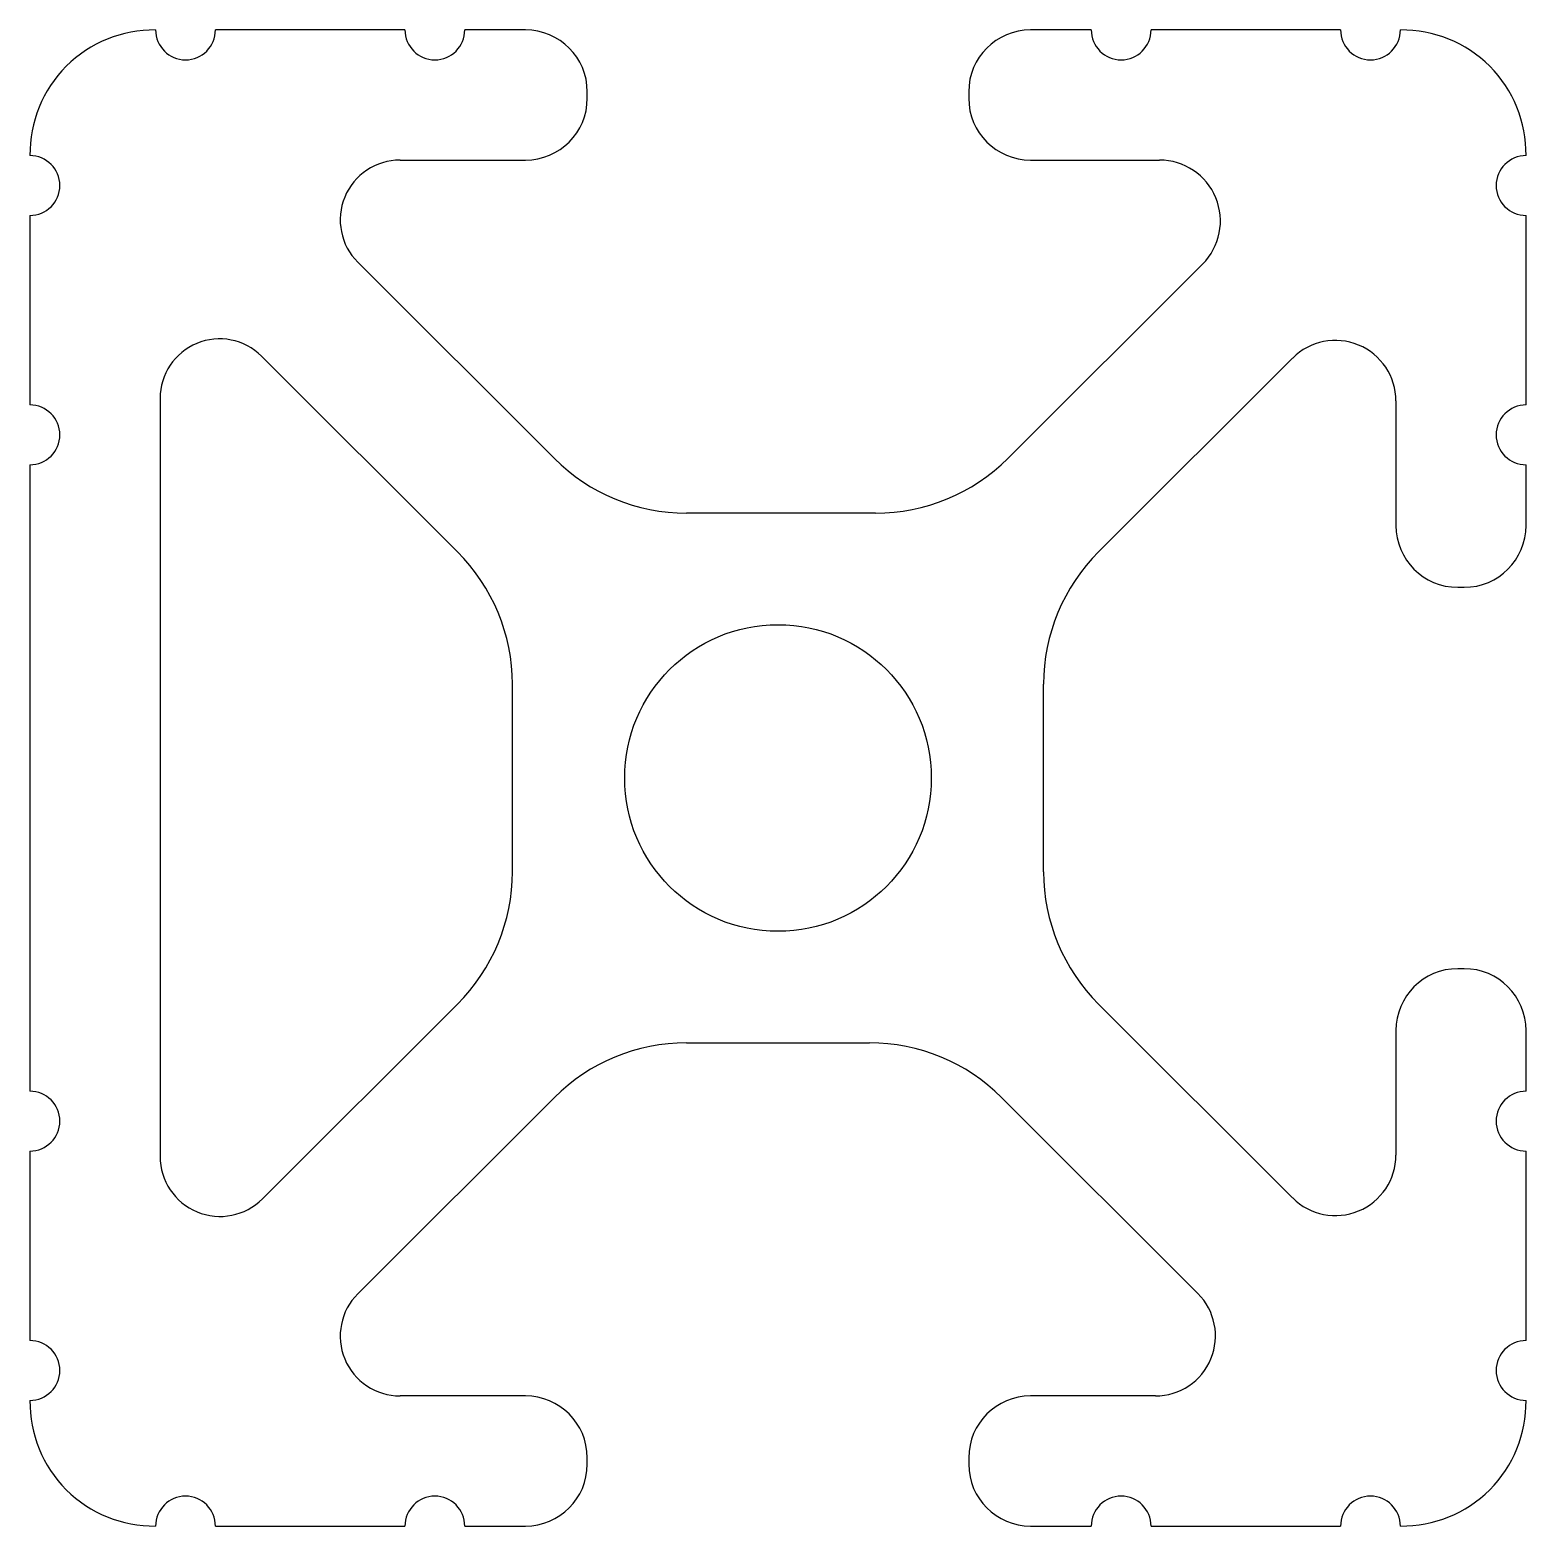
# Model space of a CAD drawing. Extents: x -12.7 to 12.7, y -12.7 to 12.7.
import ezdxf

# ---------------------------------------------------------------- set-up
doc = ezdxf.new("R2010")
doc.units = 0
doc.layers.get('0').update_dxf_attribs({"linetype": 'CONTINUOUS'})

msp = doc.modelspace()

# ---------------------------------------------------------------- linework, layer by layer
at = {"color": 7, "linetype": 'CONTINUOUS'}
for p, q in [((-6.333, 12.7), (-9.55, 12.7)), ((-4.287, 12.7), (-5.317, 12.7)), ((5.317, 12.7), (4.287, 12.7)), ((9.55, 12.7), (6.333, 12.7)), ((-3.238, 11.539), (-3.238, 11.651)), ((3.238, 11.651), (3.238, 11.539)), ((-6.416, 10.49), (-4.287, 10.49)), ((4.287, 10.49), (6.477, 10.49)), ((-12.7, 9.55), (-12.7, 6.333)), ((12.7, 6.333), (12.7, 9.55)), ((-3.797, 5.424), (-7.134, 8.755)), ((7.207, 8.725), (3.9, 5.424)), ((-5.44, 3.839), (-8.768, 7.161)), ((5.44, 3.839), (8.737, 7.129)), ((-10.49, 6.446), (-10.49, -6.425)), ((10.49, 6.402), (10.49, 4.287)), ((-12.7, 5.317), (-12.7, -5.317)), ((12.7, 4.287), (12.7, 5.317)), ((1.657, 4.496), (-1.554, 4.496)), ((11.539, 3.238), (11.651, 3.238)), ((-4.508, -1.592), (-4.508, 1.592)), ((4.508, -1.592), (4.508, 1.592)), ((11.651, -3.238), (11.539, -3.238)), ((-8.753, -7.146), (-5.44, -3.839)), ((8.737, -7.129), (5.44, -3.839)), ((10.49, -4.287), (10.49, -6.402)), ((12.7, -5.317), (12.7, -4.287)), ((-1.554, -4.496), (1.554, -4.496)), ((-7.134, -8.755), (-3.797, -5.424)), ((3.797, -5.424), (7.128, -8.749)), ((-12.7, -6.333), (-12.7, -9.55)), ((12.7, -9.55), (12.7, -6.333)), ((-4.288, -10.49), (-6.416, -10.49)), ((6.408, -10.49), (4.288, -10.49)), ((-3.238, -11.651), (-3.238, -11.539)), ((3.238, -11.539), (3.238, -11.651)), ((-9.55, -12.7), (-6.333, -12.7)), ((-5.317, -12.7), (-4.288, -12.7)), ((4.288, -12.7), (5.317, -12.7)), ((6.333, -12.7), (9.55, -12.7))]:
    msp.add_line(p, q, dxfattribs=at)
msp.add_circle((0, 0), 2.603, dxfattribs=at)
for centre, radius, start, end in [((-10.592, 10.592), 2.108, 89.3097, 180.6903), ((-10.058, 12.7), 0.508, 180.0173, 0), ((-5.825, 12.7), 0.508, 180, 0), ((-4.287, 11.651), 1.049, 0, 90), ((4.287, 11.651), 1.049, 90, 180), ((5.825, 12.7), 0.508, 180, 0), ((10.058, 12.7), 0.508, 180, 359.9827), ((10.592, 10.592), 2.108, 359.3097, 90.6903), ((-4.287, 11.539), 1.049, 270, 0), ((4.287, 11.539), 1.049, 180, 270), ((-12.7, 10.058), 0.508, 270, 89.9827), ((-6.416, 9.474), 1.016, 90, 225.0522), ((6.477, 9.456), 1.034, 314.9478, 90), ((12.7, 10.058), 0.508, 90.0173, 270), ((-9.481, 6.446), 1.009, 45.0522, 180), ((9.463, 6.402), 1.027, 0, 134.9478), ((-12.7, 5.825), 0.508, 270, 90), ((12.7, 5.825), 0.508, 90, 270), ((-1.554, 7.671), 3.175, 225.0522, 270), ((1.657, 7.671), 3.175, 270, 314.9478), ((11.539, 4.287), 1.049, 180, 270), ((11.651, 4.287), 1.049, 270, 0), ((-7.684, 1.592), 3.175, 0, 45.0522), ((7.684, 1.592), 3.175, 134.9478, 180), ((-7.684, -1.592), 3.175, 314.9478, 0), ((7.684, -1.592), 3.175, 180, 225.0522), ((11.539, -4.287), 1.049, 90, 180), ((11.651, -4.287), 1.049, 0, 90), ((-1.554, -7.671), 3.175, 90, 134.9478), ((1.554, -7.671), 3.175, 45.0522, 90), ((-12.7, -5.825), 0.508, 270, 90), ((12.7, -5.825), 0.508, 90, 270), ((-9.472, -6.425), 1.018, 180, 314.9478), ((9.463, -6.402), 1.027, 225.0522, 0), ((-6.416, -9.474), 1.016, 134.9478, 270), ((6.408, -9.471), 1.019, 270, 45.0522), ((-12.7, -10.058), 0.508, 270.0173, 90), ((12.7, -10.058), 0.508, 90, 269.9827), ((-10.592, -10.592), 2.108, 179.3097, 270.6903), ((-4.288, -11.539), 1.049, 0, 90), ((4.288, -11.539), 1.049, 90, 180), ((10.592, -10.592), 2.108, 269.3097, 0.6903), ((-4.288, -11.651), 1.049, 270, 0), ((4.288, -11.651), 1.049, 180, 270), ((-10.058, -12.7), 0.508, 0, 179.9827), ((-5.825, -12.7), 0.508, 0, 180), ((5.825, -12.7), 0.508, 0, 180), ((10.058, -12.7), 0.508, 0.0173, 180)]:
    msp.add_arc(centre, radius, start, end, dxfattribs=at)

doc.saveas('drawing.dxf')
